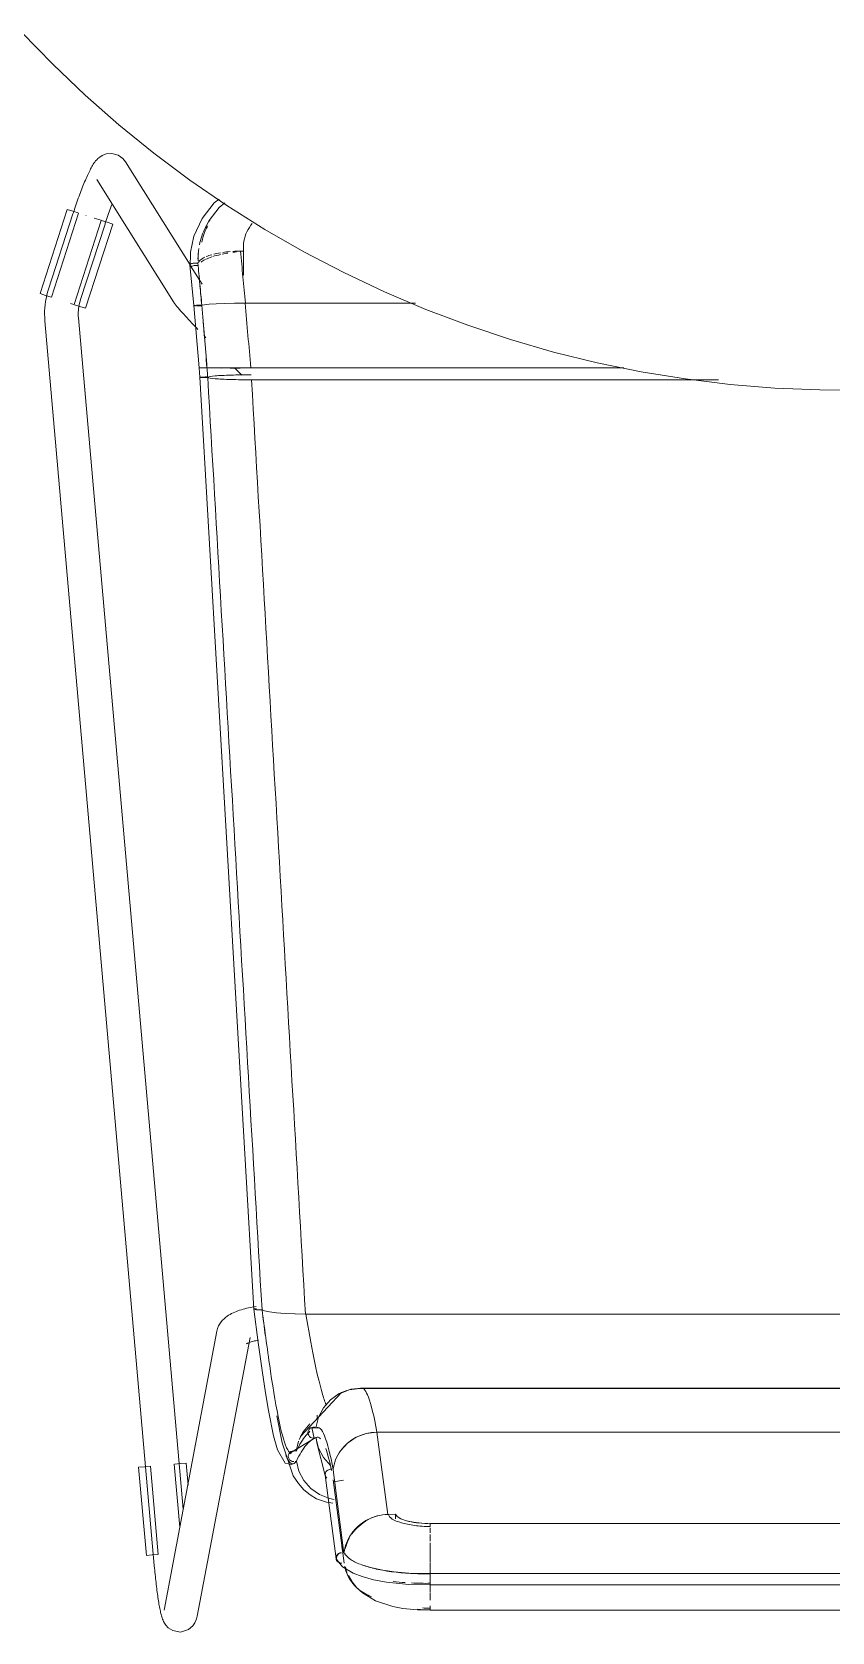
# Model space of a CAD drawing. Header units: millimetres. Extents: x 155927 to 326028, y -36033 to 97293.
# Drawn here: x 159660 to 159944, y 19305 to 19874 of the extents above; entities that cross this region are included whole.
import ezdxf

# ---------------------------------------------------------------- set-up
doc = ezdxf.new("R2010")
doc.units = ezdxf.units.MM
doc.header["$MEASUREMENT"] = 0
doc.layers.add('I-FURN', color=8, linetype='CONTINUOUS', lineweight=9)

msp = doc.modelspace()

# ---------------------------------------------------------------- linework, layer by layer
at = {"layer": 'I-FURN'}
for p, q in [((159655.92, 19874.39), (159667.05, 19862.9)), ((159667.05, 19862.9), (159678.63, 19851.86)), ((159678.63, 19851.86), (159690.64, 19841.29)), ((159690.64, 19841.29), (159703.07, 19831.21)), ((159703.07, 19831.21), (159715.88, 19821.63)), ((159680.56, 19825.64), (159680.33, 19825.2)), ((159680.79, 19826.07), (159680.56, 19825.64)), ((159681.02, 19826.48), (159680.79, 19826.07)), ((159681.25, 19826.88), (159681.02, 19826.48)), ((159681.49, 19827.27), (159681.25, 19826.88)), ((159681.75, 19827.66), (159681.49, 19827.27)), ((159682.03, 19828.05), (159681.75, 19827.66)), ((159682.34, 19828.45), (159682.03, 19828.05)), ((159682.71, 19828.88), (159682.34, 19828.45)), ((159683.17, 19829.34), (159682.71, 19828.88)), ((159683.8, 19829.86), (159683.17, 19829.34)), ((159684.71, 19830.43), (159683.8, 19829.86)), ((159686.1, 19830.95), (159684.71, 19830.43)), ((159688.07, 19831.12), (159686.1, 19830.95)), ((159690.3, 19830.53), (159688.07, 19831.12)), ((159692.03, 19829.31), (159690.3, 19830.53)), ((159692.03, 19829.31), (159692.92, 19828.19)), ((159715.96, 19791.42), (159692.92, 19828.19)), ((159677.94, 19819.85), (159677.69, 19819.23)), ((159678.19, 19820.46), (159677.94, 19819.85)), ((159678.43, 19821.06), (159678.19, 19820.46)), ((159678.68, 19821.64), (159678.43, 19821.06)), ((159678.92, 19822.2), (159678.68, 19821.64)), ((159679.16, 19822.74), (159678.92, 19822.2)), ((159679.4, 19823.27), (159679.16, 19822.74)), ((159679.63, 19823.78), (159679.4, 19823.27)), ((159679.87, 19824.27), (159679.63, 19823.78)), ((159680.1, 19824.75), (159679.87, 19824.27)), ((159680.33, 19825.2), (159680.1, 19824.75)), ((159682.75, 19821.82), (159710.06, 19778.23)), ((159715.88, 19821.63), (159729.07, 19812.58)), ((159675.91, 19814.49), (159675.66, 19813.78)), ((159676.16, 19815.2), (159675.91, 19814.49)), ((159676.42, 19815.9), (159676.16, 19815.2)), ((159676.67, 19816.59), (159676.42, 19815.9)), ((159676.93, 19817.27), (159676.67, 19816.59)), ((159677.18, 19817.93), (159676.93, 19817.27)), ((159677.44, 19818.59), (159677.18, 19817.93)), ((159677.69, 19819.23), (159677.44, 19818.59)), ((159726.3, 19814.91), (159724.55, 19813.52)), ((159662.55, 19781.21), (159672.24, 19811.22)), ((159674.26, 19809.66), (159665.55, 19782.85)), ((159666.59, 19779.91), (159676.28, 19809.91)), ((159672.24, 19811.22), (159674.19, 19810.59)), ((159674.19, 19810.59), (159676.17, 19809.95)), ((159674.41, 19810.12), (159674.26, 19809.66)), ((159674.66, 19810.86), (159674.41, 19810.12)), ((159674.9, 19811.6), (159674.66, 19810.86)), ((159675.15, 19812.33), (159674.9, 19811.6)), ((159675.4, 19813.06), (159675.15, 19812.33)), ((159675.66, 19813.78), (159675.4, 19813.06)), ((159678.99, 19809.04), (159678.89, 19809.07)), ((159686.71, 19809.03), (159686.47, 19808.35)), ((159686.94, 19809.7), (159686.71, 19809.03)), ((159687.18, 19810.37), (159686.94, 19809.7)), ((159687.41, 19811.03), (159687.18, 19810.37)), ((159687.65, 19811.67), (159687.41, 19811.03)), ((159687.88, 19812.31), (159687.65, 19811.67)), ((159688.12, 19812.93), (159687.88, 19812.31)), ((159724.55, 19813.52), (159720.21, 19807.99)), ((159726.28, 19811.85), (159722.79, 19807.28)), ((159728.36, 19813.59), (159726.28, 19811.85)), ((159729.07, 19812.58), (159742.62, 19804.06)), ((159684.35, 19807.31), (159674.66, 19777.3)), ((159676.96, 19779.14), (159685.68, 19805.96)), ((159678.71, 19776), (159688.4, 19806)), ((159684.26, 19807.34), (159681.78, 19808.14)), ((159684.47, 19807.27), (159686.44, 19806.63)), ((159685.78, 19806.28), (159685.68, 19805.96)), ((159686.01, 19806.98), (159685.78, 19806.28)), ((159686.24, 19807.67), (159686.01, 19806.98)), ((159686.47, 19808.35), (159686.24, 19807.67)), ((159686.44, 19806.63), (159688.4, 19806)), ((159720.21, 19807.99), (159717.31, 19801.67)), ((159722.79, 19807.28), (159720.88, 19803.59)), ((159742.62, 19804.06), (159756.49, 19796.09)), ((159717.31, 19801.67), (159716.1, 19796.02)), ((159734.95, 19797.59), (159734.95, 19787.84)), ((159717.31, 19776.96), (159715.89, 19791.46)), ((159716.1, 19796.02), (159716.01, 19790.56)), ((159733.96, 19796.35), (159735.01, 19796.35)), ((159756.49, 19796.09), (159770.67, 19788.68)), ((159720.23, 19784.6), (159716.13, 19791.15)), ((159770.67, 19788.68), (159785.13, 19781.84)), ((159664.5, 19780.58), (159662.55, 19781.21)), ((159666.48, 19779.95), (159664.5, 19780.58)), ((159664.93, 19780.65), (159664.69, 19779.53)), ((159665.22, 19781.75), (159664.93, 19780.65)), ((159665.55, 19782.85), (159665.22, 19781.75)), ((159785.13, 19781.84), (159799.86, 19775.59)), ((159664.17, 19775), (159664.16, 19773.86)), ((159664.23, 19776.14), (159664.17, 19775)), ((159664.34, 19777.27), (159664.23, 19776.14)), ((159664.49, 19778.41), (159664.34, 19777.27)), ((159664.69, 19779.53), (159664.49, 19778.41)), ((159674.57, 19777.33), (159673.4, 19777.71)), ((159676.75, 19776.63), (159674.78, 19777.26)), ((159676.16, 19774.56), (159676.2, 19775.23)), ((159676.16, 19773.9), (159676.16, 19774.56)), ((159676.2, 19775.23), (159676.26, 19775.88)), ((159676.26, 19775.88), (159676.35, 19776.54)), ((159676.35, 19776.54), (159676.46, 19777.19)), ((159676.46, 19777.19), (159676.6, 19777.84)), ((159676.6, 19777.84), (159676.77, 19778.48)), ((159678.71, 19776), (159676.75, 19776.63)), ((159676.77, 19778.48), (159676.96, 19779.12)), ((159676.96, 19779.12), (159676.96, 19779.14)), ((159710.06, 19778.23), (159710.27, 19777.91)), ((159710.27, 19777.91), (159710.46, 19777.65)), ((159710.46, 19777.65), (159710.63, 19777.42)), ((159710.63, 19777.42), (159710.8, 19777.2)), ((159710.8, 19777.2), (159710.98, 19776.98)), ((159710.98, 19776.98), (159711.17, 19776.75)), ((159711.17, 19776.75), (159711.38, 19776.51)), ((159711.38, 19776.51), (159711.59, 19776.25)), ((159711.59, 19776.25), (159711.82, 19775.99)), ((159711.82, 19775.99), (159712.06, 19775.71)), ((159712.06, 19775.71), (159712.32, 19775.41)), ((159712.32, 19775.41), (159712.59, 19775.1)), ((159712.59, 19775.1), (159712.88, 19774.78)), ((159712.88, 19774.78), (159713.18, 19774.44)), ((159713.18, 19774.44), (159713.5, 19774.09)), ((159717.31, 19776.97), (159717.38, 19776.99)), ((159717.38, 19776.99), (159717.31, 19776.97)), ((159719.14, 19754.76), (159717.31, 19776.96)), ((159717.31, 19776.96), (159717.37, 19776.94)), ((159717.38, 19776.94), (159717.31, 19776.96)), ((159717.37, 19776.94), (159717.56, 19776.92)), ((159717.57, 19777.02), (159717.38, 19776.99)), ((159717.56, 19776.92), (159717.38, 19776.94)), ((159717.56, 19776.92), (159717.85, 19776.89)), ((159717.86, 19776.89), (159717.56, 19776.92)), ((159717.86, 19777.04), (159717.57, 19777.02)), ((159717.57, 19777.02), (159717.87, 19777.04)), ((159718.25, 19777.05), (159717.86, 19777.04)), ((159717.87, 19777.04), (159718.25, 19777.05)), ((159718.23, 19776.88), (159718.69, 19776.87)), ((159718.69, 19776.87), (159718.24, 19776.88)), ((159718.7, 19777.06), (159718.25, 19777.05)), ((159718.25, 19777.05), (159718.7, 19777.06)), ((159718.69, 19776.87), (159719.18, 19776.86)), ((159719.18, 19776.86), (159718.69, 19776.87)), ((159719.19, 19777.07), (159718.7, 19777.06)), ((159718.7, 19777.06), (159719.2, 19777.07)), ((159719.18, 19776.86), (159719.67, 19776.86)), ((159719.68, 19776.86), (159719.18, 19776.86)), ((159719.69, 19777.07), (159719.19, 19777.07)), ((159719.2, 19777.07), (159719.69, 19777.07)), ((159719.67, 19776.86), (159720.15, 19776.87)), ((159720.15, 19776.87), (159719.68, 19776.86)), ((159720.16, 19777.06), (159719.69, 19777.07)), ((159719.69, 19777.07), (159720.16, 19777.06)), ((159720.16, 19777.06), (159721.05, 19777.25)), ((159721.05, 19777.25), (159720.16, 19777.06)), ((159721.05, 19777.25), (159722.77, 19777.43)), ((159722.79, 19777.43), (159721.05, 19777.25)), ((159722.78, 19777.43), (159725.22, 19777.58)), ((159725.26, 19777.58), (159722.79, 19777.43)), ((159728.36, 19777.7), (159725.26, 19777.58)), ((159725.26, 19777.58), (159728.3, 19777.69)), ((159728.36, 19777.7), (159731.8, 19777.77)), ((159731.8, 19777.77), (159728.36, 19777.7)), ((159731.89, 19777.77), (159735.54, 19777.8)), ((159735.66, 19777.8), (159731.9, 19777.77)), ((159796.21, 19777.8), (159735.66, 19777.8)), ((159735.66, 19777.8), (159796.21, 19777.8)), ((159799.86, 19775.59), (159814.82, 19769.93)), ((159664.16, 19773.86), (159664.19, 19772.71)), ((159664.19, 19772.71), (159664.26, 19771.57)), ((159664.26, 19771.57), (159664.26, 19771.53)), ((159664.27, 19771.53), (159703.21, 19328.21)), ((159676.17, 19773.24), (159676.16, 19773.9)), ((159676.22, 19772.58), (159676.17, 19773.24)), ((159713.5, 19348.23), (159676.22, 19772.58)), ((159713.5, 19774.09), (159713.83, 19773.73)), ((159713.83, 19773.73), (159714.17, 19773.35)), ((159714.17, 19773.35), (159714.53, 19772.96)), ((159714.53, 19772.96), (159714.89, 19772.56)), ((159714.89, 19772.56), (159715.27, 19772.15)), ((159715.27, 19772.15), (159715.67, 19771.72)), ((159715.67, 19771.72), (159716.07, 19771.29)), ((159716.07, 19771.29), (159716.48, 19770.84)), ((159716.48, 19770.84), (159716.91, 19770.39)), ((159716.91, 19770.39), (159717.34, 19769.92)), ((159717.34, 19769.92), (159717.78, 19769.45)), ((159717.78, 19769.45), (159718.23, 19768.98)), ((159718.23, 19768.98), (159718.68, 19768.49)), ((159814.82, 19769.93), (159830, 19764.87)), ((159721.04, 19766.01), (159721.52, 19765.5)), ((159830, 19764.87), (159845.37, 19760.42)), ((159845.37, 19760.42), (159860.9, 19756.6)), ((159719.14, 19754.76), (159719.21, 19754.77)), ((159719.2, 19754.77), (159719.14, 19754.76)), ((159719.14, 19754.76), (159719.41, 19751.41)), ((159719.21, 19754.76), (159719.14, 19754.76)), ((159719.14, 19754.76), (159719.2, 19754.76)), ((159719.39, 19754.77), (159719.2, 19754.77)), ((159719.2, 19754.76), (159719.39, 19754.76)), ((159719.21, 19754.77), (159719.39, 19754.77)), ((159719.4, 19754.76), (159719.21, 19754.76)), ((159719.39, 19754.77), (159719.69, 19754.77)), ((159719.68, 19754.77), (159719.39, 19754.77)), ((159719.39, 19754.76), (159719.69, 19754.76)), ((159719.69, 19754.76), (159719.4, 19754.76)), ((159719.48, 19751.43), (159719.41, 19751.41)), ((159738.7, 19419.5), (159719.41, 19751.41)), ((159719.41, 19751.41), (159719.48, 19751.38)), ((159719.67, 19751.46), (159719.48, 19751.43)), ((159719.96, 19751.48), (159719.67, 19751.46)), ((159720.06, 19754.77), (159719.68, 19754.77)), ((159719.69, 19754.77), (159720.07, 19754.77)), ((159720.07, 19754.76), (159719.69, 19754.76)), ((159719.69, 19754.76), (159720.07, 19754.76)), ((159720.35, 19751.5), (159719.96, 19751.48)), ((159720.52, 19754.77), (159720.06, 19754.77)), ((159720.07, 19754.77), (159720.52, 19754.77)), ((159720.53, 19754.76), (159720.07, 19754.76)), ((159720.07, 19754.76), (159720.52, 19754.76)), ((159720.8, 19751.51), (159720.35, 19751.5)), ((159720.52, 19754.77), (159721.01, 19754.77)), ((159721.01, 19754.77), (159720.52, 19754.77)), ((159720.52, 19754.76), (159721.01, 19754.76)), ((159721.02, 19754.76), (159720.53, 19754.76)), ((159721.29, 19751.52), (159720.8, 19751.51)), ((159721.01, 19754.77), (159721.51, 19754.77)), ((159721.5, 19754.77), (159721.01, 19754.77)), ((159721.01, 19754.76), (159721.51, 19754.76)), ((159721.51, 19754.76), (159721.02, 19754.76)), ((159721.78, 19751.51), (159721.29, 19751.52)), ((159721.97, 19754.77), (159721.5, 19754.77)), ((159721.51, 19754.77), (159721.98, 19754.77)), ((159721.98, 19754.76), (159721.51, 19754.76)), ((159721.51, 19754.76), (159721.98, 19754.76)), ((159722.25, 19751.5), (159721.78, 19751.51)), ((159722.86, 19754.79), (159721.97, 19754.77)), ((159721.98, 19754.77), (159722.86, 19754.79)), ((159723.15, 19751.71), (159722.25, 19751.5)), ((159722.86, 19754.79), (159724.61, 19754.8)), ((159724.61, 19754.8), (159722.86, 19754.79)), ((159724.63, 19754.73), (159722.88, 19754.74)), ((159722.88, 19754.74), (159724.63, 19754.73)), ((159724.91, 19751.91), (159723.15, 19751.71)), ((159724.61, 19754.8), (159727.11, 19754.81)), ((159727.11, 19754.81), (159724.61, 19754.8)), ((159727.13, 19754.72), (159724.63, 19754.73)), ((159724.63, 19754.73), (159727.13, 19754.72)), ((159727.4, 19752.07), (159724.91, 19751.91)), ((159730.24, 19754.82), (159727.11, 19754.81)), ((159727.12, 19754.81), (159730.24, 19754.82)), ((159730.52, 19752.19), (159727.4, 19752.07)), ((159733.81, 19754.83), (159730.24, 19754.82)), ((159730.25, 19754.82), (159733.81, 19754.83)), ((159733.81, 19754.7), (159730.25, 19754.71)), ((159730.25, 19754.71), (159733.81, 19754.7)), ((159734.07, 19752.27), (159730.52, 19752.19)), ((159731.8, 19754.82), (159734.38, 19752.15)), ((159733.81, 19754.83), (159737.6, 19754.83)), ((159737.6, 19754.83), (159733.81, 19754.83)), ((159737.75, 19752.3), (159734.07, 19752.27)), ((159737.6, 19754.83), (159870.43, 19754.83)), ((159870.43, 19754.83), (159737.6, 19754.83)), ((159860.9, 19756.6), (159876.58, 19753.39)), ((159876.58, 19753.39), (159892.37, 19750.82)), ((159719.48, 19751.38), (159719.66, 19751.35)), ((159719.66, 19751.35), (159719.96, 19751.33)), ((159719.96, 19751.33), (159720.34, 19751.31)), ((159720.34, 19751.31), (159720.79, 19751.3)), ((159720.79, 19751.3), (159721.28, 19751.29)), ((159721.28, 19751.29), (159721.78, 19751.3)), ((159721.78, 19751.3), (159722.25, 19751.31)), ((159722.25, 19751.31), (159723.13, 19751.1)), ((159723.13, 19751.1), (159724.88, 19750.9)), ((159724.88, 19750.9), (159727.39, 19750.74)), ((159727.39, 19750.74), (159730.52, 19750.62)), ((159730.52, 19750.62), (159734.08, 19750.54)), ((159734.08, 19750.54), (159737.86, 19750.51)), ((159737.86, 19750.51), (159904.14, 19750.51)), ((159904.14, 19750.51), (159737.86, 19750.51)), ((159892.37, 19750.82), (159908.25, 19748.88)), ((159908.25, 19748.88), (159924.19, 19747.57)), ((159924.19, 19747.57), (159940.18, 19746.91)), ((159940.18, 19746.91), (159948.82, 19746.82)), ((159727.05, 19415.01), (159727.56, 19415.61)), ((159727.56, 19415.61), (159728.08, 19416.12)), ((159728.08, 19416.12), (159728.61, 19416.58)), ((159728.61, 19416.58), (159729.14, 19416.98)), ((159729.14, 19416.98), (159729.68, 19417.34)), ((159729.68, 19417.34), (159730.22, 19417.66)), ((159730.22, 19417.66), (159730.75, 19417.95)), ((159730.75, 19417.95), (159731.31, 19418.22)), ((159731.31, 19418.22), (159731.87, 19418.48)), ((159731.87, 19418.48), (159732.44, 19418.71)), ((159732.44, 19418.71), (159733.02, 19418.93)), ((159733.02, 19418.93), (159733.61, 19419.14)), ((159733.61, 19419.14), (159734.22, 19419.33)), ((159734.22, 19419.33), (159734.83, 19419.51)), ((159734.83, 19419.51), (159735.46, 19419.69)), ((159735.46, 19419.69), (159736.11, 19419.85)), ((159736.11, 19419.85), (159736.76, 19420)), ((159736.76, 19420), (159737.43, 19420.14)), ((159737.43, 19420.14), (159738.11, 19420.28)), ((159738.11, 19420.28), (159738.8, 19420.4)), ((159738.76, 19419.55), (159738.7, 19419.5)), ((159738.7, 19419.5), (159738.76, 19419.55)), ((159738.7, 19419.49), (159740.26, 19407.64)), ((159738.8, 19420.4), (159739.51, 19420.52)), ((159738.94, 19419.6), (159739.23, 19419.64)), ((159739.24, 19419.64), (159738.95, 19419.6)), ((159739.26, 19419.35), (159738.96, 19419.39)), ((159738.97, 19419.39), (159739.27, 19419.35)), ((159739.23, 19419.64), (159739.61, 19419.68)), ((159739.62, 19419.68), (159739.24, 19419.64)), ((159739.65, 19419.32), (159739.26, 19419.35)), ((159739.27, 19419.35), (159739.65, 19419.32)), ((159739.65, 19419.32), (159740.11, 19419.29)), ((159740.1, 19419.29), (159739.65, 19419.32)), ((159740.6, 19419.28), (159740.1, 19419.29)), ((159740.11, 19419.29), (159740.6, 19419.29)), ((159740.6, 19419.29), (159741.1, 19419.29)), ((159741.09, 19419.29), (159740.6, 19419.28)), ((159741.57, 19419.31), (159741.09, 19419.29)), ((159741.1, 19419.29), (159741.57, 19419.31)), ((159742.47, 19418.91), (159741.57, 19419.31)), ((159741.57, 19419.31), (159742.47, 19418.91)), ((159744.21, 19418.54), (159742.47, 19418.91)), ((159742.47, 19418.91), (159744.22, 19418.54)), ((159746.68, 19418.23), (159744.21, 19418.54)), ((159744.22, 19418.54), (159746.71, 19418.23)), ((159749.76, 19417.99), (159746.71, 19418.23)), ((159746.71, 19418.23), (159749.81, 19417.99)), ((159753.29, 19417.84), (159749.81, 19417.99)), ((159749.81, 19417.99), (159753.35, 19417.84)), ((159757.04, 19417.78), (159753.35, 19417.84)), ((159753.35, 19417.84), (159757.12, 19417.78)), ((159757.12, 19417.78), (160140.52, 19417.78)), ((160140.52, 19417.78), (159757.12, 19417.78)), ((159725.51, 19411.65), (159706.69, 19312.36)), ((159725.51, 19411.65), (159725.77, 19412.64)), ((159725.77, 19412.64), (159726.13, 19413.53)), ((159726.13, 19413.53), (159726.57, 19414.32)), ((159726.57, 19414.32), (159727.05, 19415.01)), ((159718.48, 19310.12), (159737.3, 19409.42)), ((159736.08, 19407.19), (159736.1, 19407.2)), ((159736.1, 19407.2), (159736.18, 19407.24)), ((159736.18, 19407.24), (159736.26, 19407.29)), ((159736.26, 19407.29), (159736.42, 19407.37)), ((159736.42, 19407.37), (159736.61, 19407.45)), ((159736.61, 19407.45), (159736.84, 19407.55)), ((159736.84, 19407.55), (159737.11, 19407.65)), ((159737.11, 19407.65), (159737.41, 19407.76)), ((159737.41, 19407.76), (159737.75, 19407.86)), ((159737.75, 19407.86), (159738.12, 19407.97)), ((159738.12, 19407.97), (159738.51, 19408.08)), ((159738.51, 19408.08), (159738.93, 19408.19)), ((159738.93, 19408.19), (159739.38, 19408.29)), ((159739.38, 19408.29), (159739.85, 19408.39)), ((159739.85, 19408.39), (159740.34, 19408.49)), ((159740.26, 19407.64), (159741.61, 19397.71)), ((159741.61, 19397.71), (159742.79, 19389.69)), ((159742.79, 19389.69), (159743.83, 19383.38)), ((159755.25, 19374.16), (159769.85, 19389.86)), ((159765.93, 19387.27), (159763.42, 19384.4)), ((159763.42, 19384.39), (159765.93, 19387.26)), ((159769.06, 19389.44), (159765.93, 19387.27)), ((159765.93, 19387.26), (159769.07, 19389.43)), ((159768.75, 19389.26), (159773.21, 19390.99)), ((159772.63, 19390.8), (159769.06, 19389.44)), ((159769.07, 19389.43), (159772.63, 19390.8)), ((159769.85, 19389.86), (159771.77, 19390.56)), ((159776.42, 19391.28), (159772.63, 19390.8)), ((159772.63, 19390.8), (159776.42, 19391.27)), ((159773.21, 19390.99), (159776.96, 19391.43)), ((159776.42, 19391.28), (160121.21, 19391.28)), ((160121.21, 19391.28), (159776.42, 19391.28)), ((159815.87, 19391.43), (159776.96, 19391.43)), ((160120.67, 19391.43), (159815.87, 19391.43)), ((159743.83, 19383.38), (159745.63, 19374.36)), ((159746.81, 19381.58), (159748.71, 19371.92)), ((159761.66, 19381), (159760.77, 19377.29)), ((159763.42, 19384.4), (159761.66, 19381)), ((159761.67, 19381), (159763.42, 19384.39)), ((159756.19, 19375.83), (159754.75, 19373.07)), ((159755.25, 19374.16), (159756.2, 19375.83)), ((159758.59, 19378.67), (159756.19, 19375.83)), ((159756.2, 19375.83), (159758.59, 19378.67)), ((159757.93, 19375.53), (159758, 19376.02)), ((159758, 19376.02), (159757.93, 19375.53)), ((159758, 19375.04), (159757.93, 19375.53)), ((159757.93, 19375.53), (159758, 19375.04)), ((159758, 19376.02), (159758.19, 19376.48)), ((159758.19, 19376.48), (159758, 19376.02)), ((159758.19, 19376.48), (159758.48, 19376.89)), ((159758.48, 19376.89), (159758.19, 19376.48)), ((159758.48, 19376.89), (159758.87, 19377.2)), ((159758.86, 19377.2), (159758.48, 19376.89)), ((159759.31, 19377.4), (159758.86, 19377.2)), ((159758.87, 19377.2), (159759.32, 19377.4)), ((159758.96, 19377.25), (159761.84, 19377.3)), ((159759.26, 19377.39), (159760.09, 19373.5)), ((159759.8, 19377.49), (159759.31, 19377.4)), ((159759.32, 19377.4), (159759.81, 19377.48)), ((159760.3, 19377.45), (159759.8, 19377.49)), ((159759.81, 19377.48), (159760.3, 19377.45)), ((159760.3, 19377.45), (159760.77, 19377.28)), ((159760.77, 19377.29), (159760.3, 19377.45)), ((159782.46, 19375.68), (159778.69, 19375.2)), ((159786.32, 19346.4), (159782.46, 19375.68)), ((159782.46, 19375.68), (160115.17, 19375.68)), ((160115.17, 19375.68), (159782.46, 19375.68)), ((159745.63, 19374.36), (159747.04, 19369.36)), ((159748.71, 19371.92), (159752.7, 19360.2)), ((159751.14, 19367.97), (159760.53, 19373.68)), ((159753.76, 19368.89), (159754.55, 19372.51)), ((159754.55, 19372.51), (159753.76, 19368.9)), ((159758.19, 19374.58), (159758, 19375.04)), ((159758, 19375.04), (159758.19, 19374.58)), ((159758.48, 19374.18), (159758.19, 19374.58)), ((159758.19, 19374.58), (159758.48, 19374.18)), ((159758.87, 19373.86), (159758.48, 19374.18)), ((159758.48, 19374.18), (159758.86, 19373.86)), ((159758.86, 19373.86), (159759.31, 19373.66)), ((159759.32, 19373.66), (159758.87, 19373.86)), ((159759.31, 19373.66), (159759.8, 19373.58)), ((159759.81, 19373.58), (159759.32, 19373.66)), ((159759.8, 19373.58), (159760.3, 19373.62)), ((159760.3, 19373.62), (159759.81, 19373.58)), ((159760.77, 19373.78), (159760.3, 19373.62)), ((159760.3, 19373.62), (159760.77, 19373.78)), ((159760.77, 19373.78), (159761.66, 19370.06)), ((159761.13, 19371.93), (159760.8, 19373.8)), ((159764.1, 19360.32), (159761.13, 19371.93)), ((159761.66, 19370.06), (159763.42, 19366.67)), ((159772.03, 19371.81), (159769.54, 19369.07)), ((159775.14, 19373.88), (159772.03, 19371.81)), ((159778.69, 19375.2), (159775.14, 19373.88)), ((159710.32, 19364.34), (159712.29, 19341.86)), ((159710.44, 19364.35), (159712.51, 19364.53)), ((159712.51, 19364.53), (159714.55, 19364.71)), ((159715.24, 19356.82), (159714.55, 19364.71)), ((159747.04, 19369.36), (159749.81, 19364.72)), ((159749.81, 19364.72), (159751.99, 19364.19)), ((159750.94, 19367.11), (159751, 19367.6)), ((159751, 19367.6), (159750.94, 19367.11)), ((159751.01, 19366.63), (159750.94, 19367.11)), ((159750.94, 19367.11), (159751.01, 19366.63)), ((159751, 19367.6), (159751.18, 19368.06)), ((159751.18, 19368.06), (159751, 19367.6)), ((159751.21, 19366.18), (159751.01, 19366.63)), ((159751.01, 19366.63), (159751.21, 19366.17)), ((159751.18, 19368.06), (159751.47, 19368.46)), ((159751.47, 19368.46), (159751.18, 19368.06)), ((159751.51, 19365.78), (159751.21, 19366.18)), ((159751.21, 19366.17), (159751.51, 19365.78)), ((159751.47, 19368.46), (159751.85, 19368.78)), ((159751.85, 19368.78), (159751.47, 19368.46)), ((159751.9, 19365.47), (159751.51, 19365.78)), ((159751.51, 19365.78), (159751.89, 19365.47)), ((159752.3, 19368.99), (159751.85, 19368.78)), ((159751.85, 19368.78), (159752.3, 19368.98)), ((159751.89, 19365.47), (159752.35, 19365.28)), ((159752.35, 19365.28), (159751.9, 19365.47)), ((159751.99, 19364.19), (159752.91, 19364.49)), ((159752.79, 19369.08), (159752.3, 19368.99)), ((159752.3, 19368.98), (159752.79, 19369.07)), ((159752.85, 19365.2), (159752.35, 19365.28)), ((159752.35, 19365.28), (159752.84, 19365.2)), ((159753.29, 19369.05), (159752.79, 19369.08)), ((159752.79, 19369.07), (159753.29, 19369.05)), ((159753.29, 19369.05), (159753.76, 19368.89)), ((159753.76, 19368.9), (159753.29, 19369.05)), ((159753.81, 19365.41), (159753.34, 19365.25)), ((159753.34, 19365.24), (159753.81, 19365.41)), ((159753.81, 19365.41), (159754.72, 19361.78)), ((159763.42, 19366.67), (159765.93, 19363.8)), ((159697.64, 19363.23), (159699.68, 19363.41)), ((159700.4, 19331.81), (159697.64, 19363.23)), ((159699.68, 19363.41), (159701.75, 19363.59)), ((159704.63, 19332.19), (159701.87, 19363.6)), ((159752.7, 19360.2), (159754.51, 19357.38)), ((159754.72, 19361.78), (159756.46, 19358.46)), ((159756.46, 19358.46), (159758.94, 19355.63)), ((159764.14, 19361.1), (159764.07, 19360.63)), ((159764.07, 19360.63), (159764.13, 19360.16)), ((159767.94, 19330.62), (159764.08, 19360.4)), ((159764.13, 19360.16), (159764.32, 19359.72)), ((159764.32, 19361.54), (159764.14, 19361.1)), ((159764.62, 19361.92), (159764.32, 19361.54)), ((159764.32, 19359.72), (159764.62, 19359.33)), ((159765, 19362.22), (159764.62, 19361.92)), ((159765.45, 19362.42), (159765, 19362.22)), ((159765.95, 19362.49), (159765.45, 19362.42)), ((159766.44, 19362.46), (159765.95, 19362.49)), ((159766.91, 19362.3), (159770.76, 19332.6)), ((159770.78, 19329.06), (159766.93, 19358.75)), ((159767.06, 19357.97), (159770.55, 19358.66)), ((159754.51, 19357.38), (159756.51, 19355.14)), ((159756.51, 19355.14), (159758.67, 19353.36)), ((159758.67, 19353.36), (159760.95, 19352.02)), ((159758.94, 19355.63), (159762.02, 19353.46)), ((159762.02, 19353.46), (159765.54, 19352.06)), ((159760.95, 19352.02), (159764.55, 19350.72)), ((159764.55, 19350.72), (159766.81, 19350.43)), ((159767.28, 19351.69), (159765.54, 19352.07)), ((159765.54, 19352.06), (159767.28, 19351.69)), ((159789.04, 19346.47), (159786.32, 19346.4)), ((159789.04, 19346.47), (159789.04, 19344.8)), ((159789.67, 19345.61), (159789.04, 19346.47)), ((159791.03, 19344.82), (159789.67, 19345.61)), ((159793.01, 19344.15), (159791.03, 19344.82)), ((159795.5, 19343.64), (159793.01, 19344.15)), ((159798.35, 19343.32), (159795.5, 19343.64)), ((159801.39, 19343.21), (159798.35, 19343.32)), ((160096.24, 19343.21), (159801.39, 19343.21)), ((159801.39, 19343.15), (160096.24, 19343.15)), ((159801.39, 19339.89), (159801.39, 19341.62)), ((159801.39, 19336.84), (159801.39, 19339.3)), ((159801.39, 19329.29), (159801.39, 19336.31)), ((159702.44, 19331.99), (159700.4, 19331.81)), ((159704.51, 19332.18), (159702.44, 19331.99)), ((159768.29, 19330.12), (159770.19, 19327.74)), ((159770.01, 19335.03), (159770.21, 19333.46)), ((159801.39, 19333.47), (159801.39, 19333.21)), ((159703.23, 19328.05), (159703.21, 19328.21)), ((159703.3, 19327.3), (159703.23, 19328.05)), ((159703.37, 19326.55), (159703.3, 19327.3)), ((159703.44, 19325.8), (159703.37, 19326.55)), ((159703.51, 19325.06), (159703.44, 19325.8)), ((159703.59, 19324.32), (159703.51, 19325.06)), ((159703.67, 19323.58), (159703.59, 19324.32)), ((159770.19, 19327.74), (159774.02, 19325.43)), ((159772.32, 19324.63), (159773.65, 19322.36)), ((159774.02, 19325.43), (159777.18, 19324.24)), ((159776.72, 19328.58), (159780.16, 19327.48)), ((159777.18, 19324.24), (159781.23, 19323.16)), ((159780.16, 19327.48), (159784.59, 19326.51)), ((159784.59, 19326.51), (159788.6, 19325.92)), ((159788.6, 19325.92), (159795.17, 19325.39)), ((159795.17, 19325.39), (159801.39, 19325.31)), ((159801.39, 19329.09), (159801.39, 19325.28)), ((159801.39, 19325.28), (159801.39, 19329.09)), ((160096.24, 19325.31), (159801.39, 19325.31)), ((159801.39, 19321.35), (159801.39, 19325.2)), ((159801.39, 19325.2), (159801.39, 19324.98)), ((159801.39, 19324.98), (159801.39, 19324.64)), ((159801.39, 19324.64), (159801.39, 19324.23)), ((159801.39, 19324.23), (159801.39, 19323.75)), ((159703.75, 19322.86), (159703.67, 19323.58)), ((159703.83, 19322.14), (159703.75, 19322.86)), ((159703.91, 19321.43), (159703.83, 19322.14)), ((159703.99, 19320.73), (159703.91, 19321.43)), ((159704.08, 19320.04), (159703.99, 19320.73)), ((159704.17, 19319.37), (159704.08, 19320.04)), ((159704.26, 19318.7), (159704.17, 19319.37)), ((159704.34, 19318.06), (159704.26, 19318.7)), ((159773.65, 19322.36), (159775.32, 19320.29)), ((159775.32, 19320.29), (159777.3, 19318.45)), ((159777.3, 19318.45), (159782.01, 19315.58)), ((159781.23, 19323.16), (159785.94, 19322.29)), ((159785.94, 19322.29), (159793.83, 19321.5)), ((159793.83, 19321.5), (159801.39, 19321.35)), ((159801.39, 19323.75), (159801.39, 19323.25)), ((159801.39, 19323.25), (159801.39, 19322.76)), ((159801.39, 19322.76), (159801.39, 19322.31)), ((159801.39, 19322.31), (159801.39, 19321.92)), ((159801.39, 19321.92), (159801.39, 19321.61)), ((159801.39, 19321.61), (159801.39, 19321.42)), ((159801.39, 19321.59), (159801.39, 19318.57)), ((159801.39, 19318.58), (159801.39, 19321.59)), ((159801.39, 19321.42), (159801.39, 19321.35)), ((159801.39, 19321.35), (160096.24, 19321.35)), ((159801.39, 19315.83), (159801.39, 19318.41)), ((159704.43, 19317.42), (159704.34, 19318.06)), ((159704.52, 19316.8), (159704.43, 19317.42)), ((159704.62, 19316.2), (159704.52, 19316.8)), ((159704.71, 19315.61), (159704.62, 19316.2)), ((159704.8, 19315.04), (159704.71, 19315.61)), ((159704.89, 19314.49), (159704.8, 19315.04)), ((159704.99, 19313.96), (159704.89, 19314.49)), ((159705.08, 19313.45), (159704.99, 19313.96)), ((159705.18, 19312.95), (159705.08, 19313.45)), ((159705.27, 19312.47), (159705.18, 19312.95)), ((159782.01, 19315.58), (159788.17, 19313.56)), ((159788.17, 19313.56), (159791.66, 19312.91)), ((159791.66, 19312.91), (159796.87, 19312.39)), ((159801.39, 19312.33), (159801.39, 19313.8)), ((159705.37, 19312.01), (159705.27, 19312.47)), ((159705.47, 19311.57), (159705.37, 19312.01)), ((159705.57, 19311.14), (159705.47, 19311.57)), ((159705.67, 19310.73), (159705.57, 19311.14)), ((159705.78, 19310.33), (159705.67, 19310.73)), ((159705.89, 19309.93), (159705.78, 19310.33)), ((159706.02, 19309.54), (159705.89, 19309.93)), ((159706.16, 19309.13), (159706.02, 19309.54)), ((159706.33, 19308.7), (159706.16, 19309.13)), ((159706.54, 19308.23), (159706.33, 19308.7)), ((159706.85, 19307.67), (159706.54, 19308.23)), ((159707.33, 19306.97), (159706.85, 19307.67)), ((159708.18, 19306.06), (159707.33, 19306.97)), ((159716.92, 19306.69), (159717.67, 19307.77)), ((159717.67, 19307.77), (159718.05, 19308.57)), ((159718.05, 19308.57), (159718.26, 19309.19)), ((159718.26, 19309.19), (159718.4, 19309.71)), ((159718.4, 19309.71), (159718.48, 19310.12)), ((159796.87, 19312.39), (159801.39, 19312.31)), ((159801.39, 19312.48), (159801.39, 19312.31)), ((159801.39, 19312.31), (160096.24, 19312.31)), ((159709.84, 19305.02), (159708.18, 19306.06)), ((159712.6, 19304.53), (159709.84, 19305.02)), ((159715.35, 19305.37), (159712.6, 19304.53)), ((159715.35, 19305.37), (159716.92, 19306.69))]:
    msp.add_line(p, q, dxfattribs=at)
for centre, major_axis, ratio, start_param, end_param in [((159782.59, 19360.61), (15.78, 0), 0.955139, 1.579038, 2.545717), ((159782.59, 19360.61), (15.78, 0), 0.955139, 2.787556, 3.029056), ((159782.59, 19360.61), (15.78, 0), 0.955139, 2.545839, 2.787386), ((159766.03, 19360.63), (1.96, 0), 0.955139, 1.359855, 3.903556), ((159801.39, 19328.06), (0, 15.75), 0.000004, 0.290246, 0.472486), ((159801.39, 19316.59), (12.4, 0), 0.287441, 4.492176, 4.712389)]:
    msp.add_ellipse(centre, major_axis=major_axis, ratio=ratio, start_param=start_param, end_param=end_param, dxfattribs=at)
for points, knots in [([(159719.3, 19798.59), (159719.74, 19800.71), (159720.75, 19803.78), (159722.39, 19806.55), (159722.97, 19807.42)], [0.1763318, 0.1763318, 0.1763318, 0.1763318, 0.3333333, 0.408557, 0.408557, 0.408557, 0.408557]), ([(159722.25, 19805.35), (159721.92, 19804.77), (159720.89, 19802.91), (159720.39, 19800.93), (159720.17, 19799.56)], [0.6175454, 0.6175454, 0.6175454, 0.6175454, 0.6666667, 0.7702374, 0.7702374, 0.7702374, 0.7702374]), ([(159735.01, 19796.35), (159734.79, 19798.73), (159735.42, 19802.34), (159737.35, 19805.33), (159738.12, 19806.24)], [0, 0, 0, 0, 0.3333333, 0.5, 0.5, 0.5, 0.5]), ([(159715.94, 19791.61), (159715.95, 19791.63), (159716, 19791.68), (159716.1, 19791.75), (159716.3, 19791.85), (159716.62, 19791.95), (159717.01, 19792.03), (159717.37, 19792.06), (159717.74, 19792.08), (159718.19, 19792.07), (159718.54, 19792.04), (159718.72, 19792.01)], [0.5555556, 0.5555556, 0.5555556, 0.5555556, 0.5833333, 0.6180556, 0.6527778, 0.7222222, 0.7916667, 0.8263889, 0.8611111, 0.9305556, 1, 1, 1, 1]), ([(159718.82, 19791.28), (159718.6, 19791.29), (159718.12, 19791.28), (159717.36, 19791.2), (159716.7, 19791.05), (159716.26, 19790.87), (159716.11, 19790.75), (159716.07, 19790.71)], [-1, -1, -1, -1, -0.90625, -0.8125, -0.71875, -0.625, -0.5625, -0.5625, -0.5625, -0.5625]), ([(159720.65, 19770.76), (159720.79, 19769.12), (159721.23, 19763.78), (159721.68, 19758.45), (159721.98, 19754.76)], [0.2766114, 0.2766114, 0.2766114, 0.2766114, 0.5, 1, 1, 1, 1]), ([(159719.41, 19751.41), (159719.41, 19751.42), (159719.55, 19751.45), (159719.94, 19751.48), (159720.33, 19751.5), (159720.79, 19751.51), (159721.28, 19751.52), (159721.79, 19751.52), (159722.1, 19751.51), (159722.25, 19751.5)], [-0.5, -0.5, -0.5, -0.5, -0.375, -0.3125, -0.25, -0.1875, -0.125, -0.0625, 0, 0, 0, 0]), ([(159722.24, 19751.31), (159722.02, 19751.3), (159721.53, 19751.29), (159720.9, 19751.3), (159720.44, 19751.31), (159720.02, 19751.32), (159719.57, 19751.35), (159719.41, 19751.39), (159719.41, 19751.41)], [-1, -1, -1, -1, -0.90625, -0.8125, -0.765625, -0.71875, -0.625, -0.501507, -0.501507, -0.501507, -0.501507]), ([(159722.25, 19751.5), (159722.54, 19751.65), (159723.94, 19751.86), (159727.29, 19752.08), (159730.44, 19752.2), (159734, 19752.28), (159736.51, 19752.3), (159737.75, 19752.3)], [-1, -1, -1, -1, -0.6666667, -0.5, -0.3333333, -0.1666667, -0.003964, -0.003964, -0.003964, -0.003964]), ([(159737.86, 19750.51), (159736.59, 19750.51), (159734.04, 19750.53), (159730.44, 19750.61), (159727.27, 19750.73), (159723.91, 19750.95), (159722.52, 19751.16), (159722.24, 19751.31)], [-1, -1, -1, -1, -0.833333, -0.666667, -0.5, -0.333333, 0, 0, 0, 0]), ([(159751.93, 19368.01), (159751.53, 19368.21), (159750.1, 19369.81), (159747.67, 19378.11), (159744.62, 19396.54), (159742.58, 19411.76), (159741.57, 19419.31)], [0.1500589, 0.1500589, 0.1500589, 0.1500589, 0.25, 0.5, 0.75, 1, 1, 1, 1]), ([(159764.41, 19385.51), (159763.93, 19386.65), (159762.47, 19390.9), (159760.04, 19401.61), (159758.09, 19412.39), (159757.12, 19417.78)], [0.375, 0.375, 0.375, 0.375, 0.5, 0.75, 1, 1, 1, 1]), ([(159782.46, 19375.68), (159781.45, 19381.4), (159779.62, 19389.05), (159777.79, 19391.43), (159776.96, 19391.43)], [0, 0, 0, 0, 0.5, 0.9107153, 0.9107153, 0.9107153, 0.9107153]), ([(159758.64, 19376.03), (159758.19, 19375.63), (159756.56, 19373.96), (159754.93, 19371.3), (159753.76, 19368.89)], [0.3036932, 0.3036932, 0.3036932, 0.3036932, 0.5, 1, 1, 1, 1]), ([(159760.09, 19373.5), (159759.16, 19373.03), (159757.07, 19371.24), (159754.97, 19367.81), (159753.81, 19365.41)], [0.0974617, 0.0974617, 0.0974617, 0.0974617, 0.5, 1, 1, 1, 1]), ([(159753.81, 19365.41), (159752.79, 19363.85), (159751.53, 19364.08), (159750.28, 19366.99), (159750.04, 19367.62)], [0, 0, 0, 0, 0.25, 0.3070827, 0.3070827, 0.3070827, 0.3070827]), ([(159773.59, 19339.48), (159775.03, 19341.53), (159777.97, 19344.04), (159781.54, 19345.61), (159782.79, 19345.85)], [-0.6666667, -0.6666667, -0.6666667, -0.6666667, -0.3333333, -0.1666667, -0.1666667, -0.1666667, -0.1666667]), ([(159769.9, 19332.78), (159769.76, 19332.78), (159769.54, 19332.75), (159769.25, 19332.66), (159768.98, 19332.56), (159768.66, 19332.36), (159768.34, 19332.05), (159768.11, 19331.68), (159767.97, 19331.32), (159767.93, 19331.01), (159767.92, 19330.74), (159767.95, 19330.48), (159768.03, 19330.23), (159768.14, 19329.98), (159768.33, 19329.68), (159768.66, 19329.37), (159769.05, 19329.16), (159769.41, 19329.06), (159769.67, 19329.02), (159769.83, 19329.01), (159769.9, 19329.01)], [0.1111111, 0.1111111, 0.1111111, 0.1111111, 0.1666667, 0.1944444, 0.2222222, 0.2777778, 0.3333333, 0.3888889, 0.4444444, 0.4791667, 0.5138889, 0.5486111, 0.5833333, 0.6180556, 0.6527778, 0.7222222, 0.7916667, 0.8263889, 0.8611111, 0.8888889, 0.8888889, 0.8888889, 0.8888889]), ([(159770, 19329.03), (159769.83, 19329.04), (159769.54, 19329.08), (159769.16, 19329.22), (159768.74, 19329.48), (159768.29, 19330), (159768.03, 19330.86), (159768.26, 19331.65), (159768.66, 19332.18), (159769.04, 19332.5), (159769.35, 19332.64), (159769.51, 19332.69)], [-0.875, -0.875, -0.875, -0.875, -0.8125, -0.765625, -0.71875, -0.625, -0.5, -0.375, -0.3125, -0.25, -0.1875, -0.1875, -0.1875, -0.1875]), ([(159770.99, 19327.85), (159771.15, 19327.12), (159771.71, 19325.24), (159773.26, 19322.41), (159774.93, 19320.58), (159775.89, 19319.8)], [0.0634811, 0.0634811, 0.0634811, 0.0634811, 0.1666667, 0.3333333, 0.5, 0.5, 0.5, 0.5]), ([(159801.39, 19325.28), (159799.04, 19325.24), (159794.39, 19325.31), (159787.54, 19325.94), (159781.43, 19327.03), (159778.22, 19328.04), (159776.73, 19328.58)], [0.0000052, 0.0000052, 0.0000052, 0.0000052, 0.1666667, 0.3333333, 0.5, 0.6602535, 0.6602535, 0.6602535, 0.6602535]), ([(159776.69, 19319.18), (159777.41, 19318.65), (159778.66, 19317.93), (159780, 19317.3), (159780.51, 19317.1)], [0.5455526, 0.5455526, 0.5455526, 0.5455526, 0.6666667, 0.739481, 0.739481, 0.739481, 0.739481])]:
    msp.add_open_spline(points, degree=3, knots=knots, dxfattribs=at)
for points in [[(159718.76, 19793.55), (159718.77, 19794.81), (159718.87, 19796.07), (159719.05, 19797.31)], [(159735.01, 19796.35), (159734.96, 19796.85), (159734.94, 19797.36), (159734.95, 19797.87)], [(159718.72, 19792.01), (159718.87, 19792.41), (159719.43, 19793.16), (159720.58, 19793.86), (159721.27, 19794.18)], [(159720.16, 19777.06), (159719.92, 19779.58), (159719.44, 19784.62), (159718.96, 19789.57), (159718.72, 19792.01)], [(159718.95, 19795.52), (159718.84, 19794.64), (159718.82, 19793.74), (159718.83, 19792.84)], [(159721.31, 19793.32), (159720.67, 19793.01), (159720.27, 19792.69), (159719.94, 19792.37)], [(159723.73, 19794.29), (159722.92, 19794.02), (159722.11, 19793.74), (159721.55, 19793.44)], [(159721.72, 19794.38), (159722.31, 19794.63), (159722.97, 19794.86), (159723.71, 19795.07)], [(159726.77, 19795.13), (159725.85, 19794.92), (159724.91, 19794.69), (159724.06, 19794.44)], [(159724.37, 19795.25), (159725.12, 19795.44), (159725.92, 19795.6), (159726.76, 19795.75)], [(159729.44, 19795.67), (159728.75, 19795.55), (159728.1, 19795.42), (159727.43, 19795.28)], [(159727.6, 19795.88), (159728.45, 19796), (159729.33, 19796.12), (159730.24, 19796.18)], [(159732.54, 19796.11), (159732.07, 19796.06), (159731.6, 19796), (159731.13, 19795.93)], [(159731.18, 19796.25), (159732.09, 19796.31), (159733.01, 19796.34), (159733.96, 19796.35)], [(159735.66, 19777.8), (159735.35, 19780.93), (159734.76, 19787.18), (159734.22, 19793.32), (159733.96, 19796.35)], [(159720.13, 19777.06), (159719.9, 19779.37), (159719.67, 19781.68), (159719.44, 19783.96)], [(159720.16, 19777.06), (159720.46, 19773.35), (159721.07, 19765.93), (159721.67, 19758.49), (159721.97, 19754.77)], [(159736.57, 19766.32), (159736.23, 19770.15), (159735.88, 19773.97), (159735.54, 19777.8)], [(159737.6, 19754.83), (159737.26, 19758.66), (159736.91, 19762.49), (159736.57, 19766.32)], [(159722.24, 19751.31), (159722.2, 19751.88), (159722.11, 19753.04), (159722.02, 19754.19), (159721.98, 19754.77)], [(159722.25, 19751.5), (159722.21, 19752.05), (159722.12, 19753.13), (159722.03, 19754.22), (159721.98, 19754.76)], [(159722.25, 19751.31), (159725.47, 19695.9), (159731.91, 19585.14), (159738.35, 19474.54), (159741.57, 19419.31)], [(159747.45, 19584.02), (159744.26, 19639.48), (159741.06, 19694.99), (159737.86, 19750.51)], [(159757.04, 19417.78), (159753.84, 19473.14), (159750.65, 19528.56), (159747.45, 19584.02)], [(159742.77, 19409.94), (159742.37, 19413.04), (159741.98, 19416.17), (159741.58, 19419.3)], [(159776.96, 19391.43), (159776.78, 19391.43), (159776.6, 19391.38), (159776.42, 19391.27)], [(159761.33, 19380.35), (159761.28, 19380.81), (159761.22, 19381.28), (159761.16, 19381.75)], [(159766.91, 19362.3), (159765.89, 19367.8), (159763.84, 19375.87), (159761.8, 19377.83), (159760.77, 19377.28)], [(159762.41, 19373.36), (159761.86, 19373.93), (159761.32, 19374.07), (159760.77, 19373.78)], [(159766.29, 19362.09), (159765.63, 19365.22), (159764.97, 19368.13), (159764.31, 19369.86)], [(159786.32, 19346.4), (159785.03, 19346.36), (159782.52, 19346), (159778.92, 19344.59), (159775.78, 19342.4), (159773.25, 19339.56), (159771.49, 19336.22), (159770.9, 19333.84), (159770.76, 19332.6)], [(159801.39, 19342.09), (159799.5, 19342.11), (159795.76, 19342.38), (159790.96, 19343.34), (159787.64, 19344.73), (159786.7, 19345.83), (159786.57, 19346.39)], [(159793.01, 19344.1), (159795.07, 19343.55), (159797.78, 19343.27), (159800.55, 19343.17)], [(159771.22, 19334.12), (159771.53, 19335.5), (159772.03, 19336.87), (159772.73, 19338.13)], [(159776.55, 19328.64), (159775.09, 19329.21), (159772.62, 19330.48), (159771.31, 19331.88), (159770.96, 19332.61)], [(159771.84, 19325.72), (159771.59, 19326.37), (159771.42, 19327.05), (159771.28, 19327.74)], [(159792.58, 19322.12), (159791.1, 19322.23), (159789.65, 19322.38), (159788.24, 19322.56)], [(159801.39, 19321.88), (159799.17, 19321.84), (159796.97, 19321.87), (159794.79, 19321.99)], [(159801.39, 19312.4), (159799.81, 19312.4), (159798.31, 19312.47), (159796.88, 19312.61)]]:
    msp.add_open_spline(points, degree=3, dxfattribs=at)

doc.saveas('drawing.dxf')
